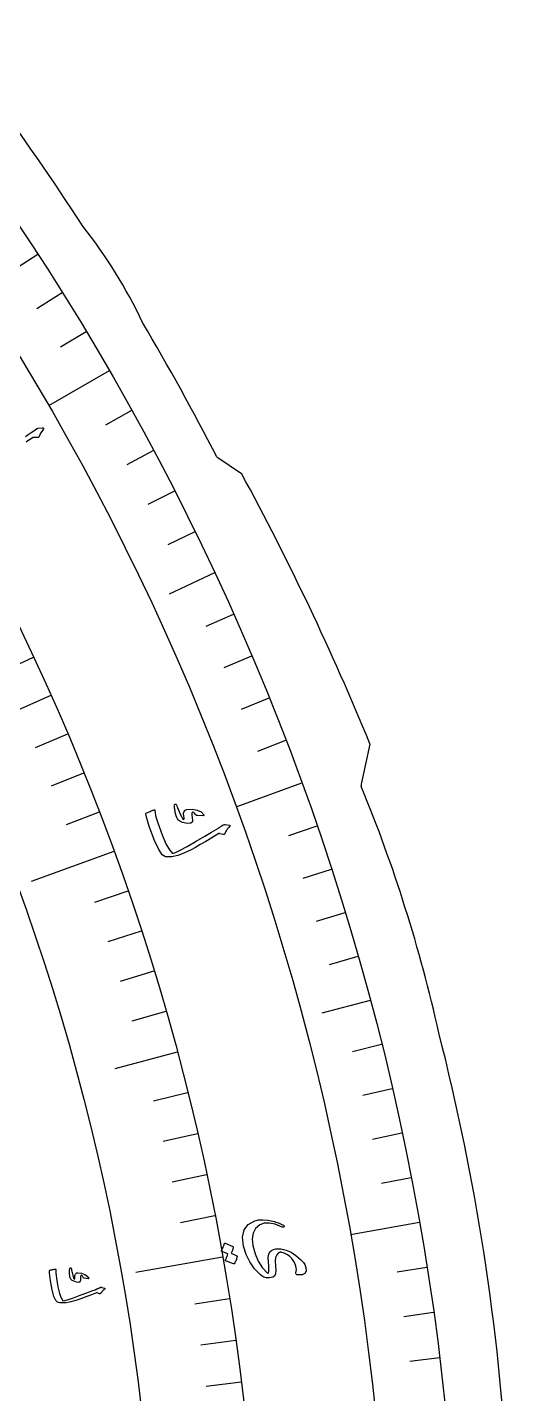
# Model space of a CAD drawing. Header units: millimetres. Extents: x -92 to 93, y -93 to 102.
# Drawn here: x 75.66 to 92.34, y 9.8 to 57.26 of the extents above; entities that cross this region are included whole.
import ezdxf

# ---------------------------------------------------------------- set-up
doc = ezdxf.new("R2010")
doc.units = ezdxf.units.MM
for name, color, linetype in [('CUT_OUTER', 1, 'Continuous'), ('ENGRAVE', 7, 'Continuous'), ('ENGRAVE_FINE', 8, 'Continuous'), ('TEXT', 5, 'Continuous')]:
    doc.layers.add(name, color=color, linetype=linetype)

msp = doc.modelspace()

# ---------------------------------------------------------------- linework, layer by layer
at = {"layer": 'CUT_OUTER'}
for points in [[(82.241, 42.3389), (83.0959, 41.7688), (83.0991, 41.7664)], [(87.5594, 32.3685), (87.5588, 32.3651), (87.2507, 30.9768)]]:
    msp.add_lwpolyline(points, dxfattribs=at)
for centre, radius, start, end in [((0.3195, 0.2246), 92.1094, 32.971824, 36.543369), ((63.8161, 39.5085), 17.5335, 25.31901, 38.20701), ((0.6591, 0.3686), 91.7449, 27.223863, 30.553807), ((-1.6678, -4.2224), 96.4385, 22.297897, 28.481279), ((87.3971, 30.9443), 0.15, 167.48685, 199.53204), ((38.6636, 10.9002), 52.5449, 12.56366, 22.36539), ((11.4489, 2.2831), 81.0206, 3.250685, 14.325449)]:
    msp.add_arc(centre, radius, start, end, dxfattribs=at)
at = {"layer": 'ENGRAVE'}
for points in [[(78.5052, 45.325), (76.4024, 44.1109)], [(82.1568, 38.3103), (80.5849, 37.5774)], [(75.8693, 35.3784), (73.8405, 34.4324)], [(85.1831, 31.0041), (82.9014, 30.1737)], [(78.664, 28.6314), (75.7956, 27.5873)], [(87.5612, 23.4619), (85.8859, 23.0131)], [(80.8601, 21.6664), (78.6978, 21.087)], [(89.2728, 15.7412), (86.8816, 15.3196)], [(82.4407, 14.5365), (79.4346, 14.0065)]]:
    msp.add_lwpolyline(points, dxfattribs=at)
for radius in [90.65, 90.65, 88.2219, 83.7125, 83.7125, 80.1513]:
    msp.add_circle((0, 0), radius, dxfattribs=at)
at = {"layer": 'ENGRAVE_FINE'}
for points in [[(76.0255, 49.3715), (75.1527, 48.8048)], [(76.8756, 48.0372), (75.9931, 47.4857)], [(77.7022, 46.6882), (76.8102, 46.1522)], [(79.2843, 43.948), (78.3741, 43.4435)], [(80.0392, 42.5576), (79.1204, 42.0691)], [(80.7697, 41.1542), (79.8425, 40.6818)], [(81.4757, 39.7383), (80.5404, 39.2822)], [(82.8129, 36.8707), (81.8622, 36.4474)], [(83.4438, 35.4198), (82.4859, 35.0132)], [(76.4752, 34.0489), (75.3597, 33.5523)], [(84.0492, 33.9581), (83.0844, 33.5683)], [(77.0578, 32.7091), (75.9338, 32.232)], [(84.6291, 32.4861), (83.6576, 32.1131)], [(77.6169, 31.3593), (76.4848, 30.9019)], [(78.1524, 29.9999), (77.0124, 29.5623)], [(85.7113, 29.5128), (84.7273, 29.174)], [(86.2133, 28.0124), (85.2236, 27.6908)], [(79.1517, 27.2541), (77.9972, 26.8566)], [(86.689, 26.5035), (85.6939, 26.1992)], [(79.6153, 25.8686), (78.4541, 25.4913)], [(87.1384, 24.9865), (86.1381, 24.6997)], [(80.0547, 24.4752), (78.887, 24.1182)], [(80.4696, 23.0743), (79.2959, 22.7377)], [(87.9573, 21.9302), (86.9476, 21.6785)], [(81.2259, 20.2519), (80.0411, 19.9565)], [(88.3266, 20.3918), (87.3127, 20.1577)], [(81.567, 18.8312), (80.3772, 18.5565)], [(88.6691, 18.8472), (87.6512, 18.6308)], [(81.8832, 17.4048), (80.6889, 17.1509)], [(88.9845, 17.2968), (87.963, 17.0983)], [(82.1745, 15.9731), (80.9759, 15.7401)], [(89.5339, 14.1808), (88.5061, 14.018)], [(82.6819, 13.0955), (81.4759, 12.9045)], [(89.7678, 12.616), (88.7373, 12.4712)], [(82.8978, 11.6505), (81.6887, 11.4806)], [(89.9743, 11.0475), (88.9414, 10.9206)], [(83.0885, 10.202), (81.8766, 10.0532)]]:
    msp.add_lwpolyline(points, dxfattribs=at)
at = {"layer": 'TEXT'}
msp.add_lwpolyline([(75.5936, 43.0466), (75.694, 43.1172), (75.7932, 43.1856), (75.8912, 43.252), (75.9832, 43.3201), (75.9948, 43.326), (76.0062, 43.3303), (76.0176, 43.3331), (76.0289, 43.3344), (76.1888, 43.3508), (76.2006, 43.3507), (76.2108, 43.3476), (76.2192, 43.3416), (76.226, 43.3327), (76.2298, 43.3221), (76.2296, 43.3112), (76.2252, 43.2999), (76.2167, 43.2882), (76.1657, 43.2227), (76.1248, 43.1605), (76.0941, 43.1017), (76.0734, 43.0462), (76.0648, 43.0284), (76.05, 43.0164), (76.029, 43.0101), (76.0019, 43.0097), (75.9878, 43.0113), (75.9743, 43.0127), (75.9614, 43.0139), (75.949, 43.0149), (75.9374, 43.0159), (75.9268, 43.017), (75.917, 43.018), (75.9082, 43.0192), (75.8926, 43.0205), (75.876, 43.0185), (75.8585, 43.0129), (75.84, 43.0039), (75.7918, 42.9719), (75.7396, 42.9363), (75.6835, 42.8969), (75.6235, 42.8539)], dxfattribs=at)
for points in [[(82.681, 29.4984), (82.6537, 29.4683), (82.6285, 29.438), (82.6053, 29.4075), (82.5841, 29.3769), (82.5651, 29.3459), (82.5483, 29.3143), (82.5337, 29.2822), (82.5212, 29.2495), (82.5126, 29.2356), (82.4998, 29.2275), (82.4827, 29.225), (82.4614, 29.2283), (82.3464, 29.2526), (82.3341, 29.2545), (82.3241, 29.2555), (82.3161, 29.2554), (82.3103, 29.2542), (82.0736, 29.1109), (81.859, 28.9834), (81.6664, 28.8716), (81.4961, 28.7754), (81.348, 28.6951), (81.2224, 28.6308), (81.1193, 28.5825), (81.0387, 28.5501), (80.8842, 28.4956), (80.8343, 28.4812), (80.7834, 28.469), (80.7314, 28.459), (80.6784, 28.4514), (80.6243, 28.4462), (80.569, 28.4437), (80.5126, 28.4438), (80.455, 28.4466), (80.347, 28.5145), (80.2224, 28.7041), (80.0805, 29.015), (79.9198, 29.4468), (79.8747, 29.5835), (79.8362, 29.7113), (79.8044, 29.83), (79.7793, 29.9398), (79.7798, 29.9508), (79.7833, 29.9599), (79.7898, 29.967), (79.7993, 29.9721), (79.8461, 29.9929), (79.8889, 30.0115), (79.9276, 30.028), (79.9622, 30.0422), (79.9931, 30.0543), (80.0207, 30.0646), (80.045, 30.073), (80.066, 30.0794), (80.0781, 30.0824), (80.086, 30.0807), (80.09, 30.0744), (80.0898, 30.0634), (80.0951, 29.9822), (80.114, 29.8822), (80.1464, 29.7632), (80.1924, 29.6253), (80.3419, 29.2179), (80.4768, 28.9057), (80.598, 28.6887), (80.7065, 28.5674), (80.8023, 28.6015), (80.9697, 28.6827), (81.2085, 28.8112), (81.5186, 28.9871), (81.8279, 29.1665), (82.0613, 29.3035), (82.2189, 29.3979), (82.3009, 29.4496), (82.3231, 29.4646), (82.3438, 29.4785), (82.3631, 29.4916), (82.381, 29.5036), (82.3972, 29.5146), (82.4117, 29.5246), (82.4243, 29.5334), (82.435, 29.5411), (82.4592, 29.5561), (82.4839, 29.5658), (82.5091, 29.5703), (82.5349, 29.5696), (82.6763, 29.5512), (82.6862, 29.5491), (82.6934, 29.5456), (82.6981, 29.5406), (82.7001, 29.5343), (82.6987, 29.5252), (82.695, 29.5162), (82.6891, 29.5073), (82.681, 29.4984)], [(81.7946, 29.9062), (81.796, 29.8999), (81.7956, 29.8939), (81.7932, 29.8881), (81.7891, 29.8825), (81.7846, 29.8795), (81.7794, 29.8772), (81.7736, 29.8755), (81.7671, 29.8745), (81.5763, 29.8804), (81.5565, 29.8824), (81.5404, 29.8862), (81.5281, 29.8918), (81.5196, 29.8993), (81.4938, 29.935), (81.4666, 29.9636), (81.4381, 29.9848), (81.4082, 29.9988), (81.3952, 29.999), (81.3853, 29.9885), (81.3783, 29.9675), (81.3744, 29.9359), (81.3748, 29.916), (81.3759, 29.8956), (81.3775, 29.8747), (81.3798, 29.8534), (81.3827, 29.8314), (81.3864, 29.8086), (81.3908, 29.7849), (81.396, 29.7604), (81.3922, 29.6679), (81.3335, 29.6173), (81.2199, 29.6087), (81.0516, 29.6417), (80.998, 29.661), (80.9538, 29.6828), (80.9188, 29.7071), (80.8932, 29.7339), (80.873, 29.7663), (80.8523, 29.8136), (80.8308, 29.8759), (80.8087, 29.9532), (80.7982, 29.9929), (80.7896, 30.0311), (80.7828, 30.0678), (80.778, 30.103), (80.7744, 30.1364), (80.7716, 30.1678), (80.7695, 30.1973), (80.7682, 30.2248), (80.7709, 30.2431), (80.7764, 30.2575), (80.7848, 30.268), (80.7959, 30.2746), (80.8089, 30.2773), (80.82, 30.2747), (80.8289, 30.2668), (80.8358, 30.2537), (80.8552, 30.2109), (80.8763, 30.162), (80.8992, 30.1071), (80.9239, 30.0461), (80.9699, 29.9322), (81.0099, 29.8449), (81.0441, 29.784), (81.0725, 29.7496), (81.0781, 29.7459), (81.0841, 29.7449), (81.0903, 29.7467), (81.0968, 29.7514), (81.1003, 29.7558), (81.1025, 29.7624), (81.1035, 29.7713), (81.1032, 29.7824), (81.0915, 29.8821), (81.0883, 29.9244), (81.0903, 29.9624), (81.0975, 29.996), (81.1098, 30.0253), (81.1269, 30.0525), (81.1476, 30.0725), (81.1718, 30.0853), (81.1996, 30.0909), (81.3981, 30.0986), (81.5634, 30.0704), (81.6957, 30.0063), (81.7946, 29.9062)], [(84.989, 14.0013), (85.007, 14.1144), (84.9885, 14.2342), (84.9335, 14.3607), (84.8421, 14.4935), (84.7626, 14.5741), (84.6733, 14.637), (84.5743, 14.6825), (84.4655, 14.7104), (84.4446, 14.7114), (84.4235, 14.7082), (84.4023, 14.7007), (84.3811, 14.6889), (84.3198, 14.6246), (84.2818, 14.5279), (84.267, 14.3991), (84.2753, 14.238), (84.2848, 14.0792), (84.2734, 13.9609), (84.2412, 13.8831), (84.1882, 13.8458), (84.0684, 13.8229), (83.9573, 13.8288), (83.8551, 13.8633), (83.7616, 13.9264), (83.5535, 14.1409), (83.3861, 14.3777), (83.2593, 14.6372), (83.1729, 14.9196), (83.1379, 15.2387), (83.1905, 15.4921), (83.3312, 15.6804), (83.5605, 15.8036), (83.6935, 15.8334), (83.8424, 15.8417), (84.0073, 15.8284), (84.1882, 15.7933), (84.2393, 15.7788), (84.289, 15.7633), (84.3371, 15.7469), (84.3837, 15.7296), (84.429, 15.7111), (84.4732, 15.6914), (84.5164, 15.6704), (84.5586, 15.6481), (84.5767, 15.6352), (84.5854, 15.6224), (84.5848, 15.6095), (84.5749, 15.5966), (84.5612, 15.5879), (84.5467, 15.5837), (84.5313, 15.5841), (84.5151, 15.5889), (84.2724, 15.6838), (84.0612, 15.7271), (83.8816, 15.7193), (83.7336, 15.6607), (83.5896, 15.5348), (83.5014, 15.3734), (83.4687, 15.1762), (83.4912, 14.9432), (83.567, 14.6529), (83.6742, 14.398), (83.8132, 14.1784), (83.9842, 13.9937), (83.9978, 13.9832), (84.0102, 13.9804), (84.0212, 13.9854), (84.0309, 13.9981), (84.045, 14.0457), (84.0503, 14.125), (84.0468, 14.2362), (84.0344, 14.3791), (84.0274, 14.5256), (84.0417, 14.6408), (84.0775, 14.7249), (84.1348, 14.7778), (84.2074, 14.8104), (84.286, 14.8297), (84.3709, 14.8358), (84.4619, 14.8285), (84.6457, 14.7849), (84.8209, 14.7102), (84.9873, 14.6042), (85.145, 14.4668), (85.1831, 14.4295), (85.2168, 14.3928), (85.2462, 14.3565), (85.2713, 14.3208), (85.2922, 14.2859), (85.3091, 14.252), (85.322, 14.2192), (85.3309, 14.1873), (85.3401, 14.0587), (85.2978, 13.9719), (85.2042, 13.9272), (85.0593, 13.9244), (85.0186, 13.9334), (84.9934, 13.9493), (84.9835, 13.9719), (84.989, 14.0013)], [(82.9322, 14.5932), (82.937, 14.5899), (82.9405, 14.5847), (82.9426, 14.5775), (82.9433, 14.5685), (82.9367, 14.5346), (82.9288, 14.5015), (82.9193, 14.4691), (82.9085, 14.4376), (82.8961, 14.4066), (82.8819, 14.376), (82.866, 14.3457), (82.8483, 14.3157), (82.8423, 14.3095), (82.8355, 14.3061), (82.8278, 14.3053), (82.8192, 14.3074), (82.5421, 14.4185), (82.538, 14.4222), (82.537, 14.4284), (82.5388, 14.4372), (82.5436, 14.4486), (82.5484, 14.4567), (82.5548, 14.4696), (82.5626, 14.4873), (82.5719, 14.5099), (82.5828, 14.5375), (82.5956, 14.5705), (82.6101, 14.6087), (82.6265, 14.6523), (82.4106, 14.7398), (82.4036, 14.7444), (82.4009, 14.7513), (82.4024, 14.7607), (82.4082, 14.7725), (82.4131, 14.7827), (82.4204, 14.7987), (82.4301, 14.8206), (82.4421, 14.8482), (82.4564, 14.8821), (82.4728, 14.9226), (82.4914, 14.9697), (82.5122, 15.0235), (82.5163, 15.0294), (82.5208, 15.0325), (82.5258, 15.0328), (82.5314, 15.0303), (82.8, 14.916), (82.8048, 14.9127), (82.8083, 14.9075), (82.8105, 14.9004), (82.8112, 14.8914), (82.8071, 14.8628), (82.8015, 14.8347), (82.7942, 14.8072), (82.7853, 14.7802), (82.7751, 14.7539), (82.7636, 14.7281), (82.751, 14.703), (82.7372, 14.6785)], [(78.3435, 13.4259), (78.3215, 13.4088), (78.3008, 13.3914), (78.2815, 13.3735), (78.2635, 13.3554), (78.247, 13.3367), (78.2318, 13.3174), (78.2181, 13.2975), (78.2058, 13.2769), (78.1983, 13.2685), (78.1887, 13.2645), (78.1768, 13.2649), (78.1627, 13.2696), (78.0878, 13.2994), (78.0797, 13.3021), (78.073, 13.304), (78.0676, 13.3048), (78.0635, 13.3047), (77.8863, 13.2357), (77.7258, 13.1748), (77.5823, 13.1219), (77.4555, 13.0769), (77.3458, 13.0399), (77.2531, 13.0111), (77.1776, 12.9905), (77.1192, 12.9781), (77.0081, 12.9594), (76.9726, 12.9555), (76.9367, 12.9532), (76.9003, 12.9526), (76.8635, 12.9537), (76.8262, 12.9565), (76.7885, 12.9613), (76.7503, 12.9681), (76.7116, 12.9768), (76.6464, 13.0356), (76.5845, 13.179), (76.5253, 13.4067), (76.468, 13.7189), (76.4538, 13.817), (76.4431, 13.9083), (76.4359, 13.9926), (76.4322, 14.0701), (76.4339, 14.0775), (76.4374, 14.0832), (76.4426, 14.0873), (76.4496, 14.0896), (76.4839, 14.098), (76.5151, 14.1054), (76.5432, 14.1118), (76.5684, 14.1173), (76.5908, 14.1218), (76.6107, 14.1254), (76.6281, 14.1281), (76.6431, 14.1299), (76.6516, 14.1304), (76.6569, 14.1283), (76.6588, 14.1236), (76.6573, 14.1162), (76.6511, 14.0606), (76.6518, 13.9905), (76.6594, 13.906), (76.6739, 13.807), (76.7264, 13.5131), (76.7806, 13.2854), (76.8371, 13.124), (76.8962, 13.029), (76.9651, 13.0408), (77.0881, 13.076), (77.2649, 13.1348), (77.4958, 13.2173), (77.7265, 13.3021), (77.9008, 13.3672), (78.0187, 13.4124), (78.0804, 13.4376), (78.0972, 13.4451), (78.1129, 13.4521), (78.1275, 13.4586), (78.141, 13.4646), (78.1534, 13.4701), (78.1643, 13.4751), (78.1739, 13.4796), (78.1821, 13.4835), (78.2002, 13.4908), (78.2181, 13.4945), (78.2357, 13.4945), (78.2531, 13.491), (78.3466, 13.4621), (78.3531, 13.4595), (78.3575, 13.4562), (78.3601, 13.4524), (78.3607, 13.4479), (78.3587, 13.4419), (78.3552, 13.4362), (78.3501, 13.4309), (78.3435, 13.4259)], [(77.7922, 13.8054), (77.7924, 13.801), (77.7914, 13.7969), (77.7891, 13.7933), (77.7856, 13.79), (77.7822, 13.7885), (77.7785, 13.7876), (77.7743, 13.7871), (77.7698, 13.7872), (77.6414, 13.8139), (77.6282, 13.8176), (77.6177, 13.8221), (77.6101, 13.8273), (77.6052, 13.8334), (77.592, 13.8606), (77.5771, 13.8831), (77.5603, 13.9009), (77.5418, 13.9139), (77.533, 13.9155), (77.5251, 13.9097), (77.5178, 13.8963), (77.5113, 13.8755), (77.5092, 13.8619), (77.5075, 13.848), (77.5061, 13.8337), (77.5051, 13.8191), (77.5044, 13.8039), (77.5042, 13.788), (77.5044, 13.7715), (77.5049, 13.7544), (77.4913, 13.6923), (77.4455, 13.6651), (77.3676, 13.6728), (77.2575, 13.7152), (77.2236, 13.7346), (77.1963, 13.7546), (77.1755, 13.7752), (77.1614, 13.7964), (77.1516, 13.8207), (77.1432, 13.8552), (77.1362, 13.8999), (77.1305, 13.9549), (77.1282, 13.983), (77.127, 14.0099), (77.1269, 14.0355), (77.1278, 14.0598), (77.1295, 14.0828), (77.1314, 14.1044), (77.1335, 14.1246), (77.1359, 14.1433), (77.14, 14.1554), (77.1455, 14.1644), (77.1524, 14.1706), (77.1607, 14.1737), (77.1699, 14.1739), (77.177, 14.1708), (77.1821, 14.1644), (77.1852, 14.1547), (77.1931, 14.1235), (77.2015, 14.0879), (77.2104, 14.048), (77.2197, 14.0038), (77.2371, 13.9214), (77.2537, 13.8575), (77.2696, 13.8123), (77.2847, 13.7856), (77.288, 13.7824), (77.2919, 13.7811), (77.2963, 13.7816), (77.3013, 13.7839), (77.3042, 13.7865), (77.3065, 13.7907), (77.3082, 13.7966), (77.3094, 13.8041), (77.3134, 13.8729), (77.3164, 13.9019), (77.3223, 13.9273), (77.3312, 13.9492), (77.3431, 13.9675), (77.3579, 13.9838), (77.3743, 13.9948), (77.3922, 14.0006), (77.4117, 14.001), (77.547, 13.9825), (77.6555, 13.9437), (77.7373, 13.8847), (77.7922, 13.8054)]]:
    msp.add_lwpolyline(points, close=True, dxfattribs=at)

doc.saveas('drawing.dxf')
